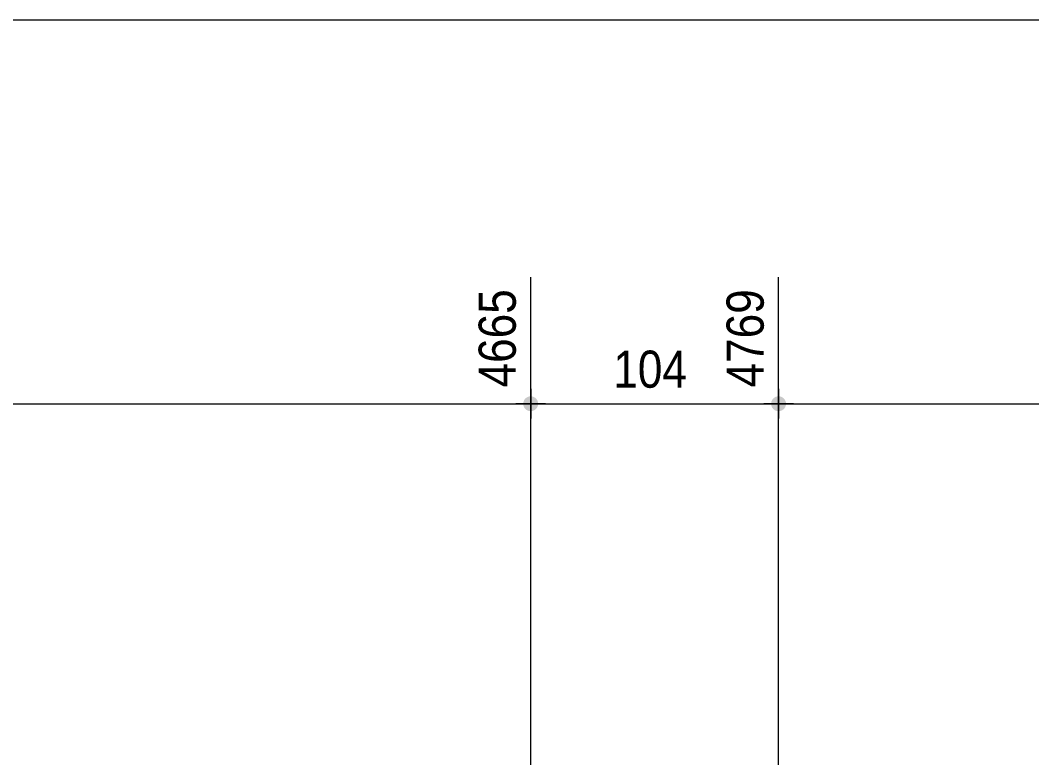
# Model space of a CAD drawing. Header units: millimetres. Extents: x 2 to 287, y 5 to 195.
# Drawn here: x 88.1 to 158.8, y 143.4 to 195 of the extents above; entities that cross this region are included whole.
import ezdxf

# ---------------------------------------------------------------- set-up
doc = ezdxf.new("R2010")
doc.units = ezdxf.units.MM
doc.layers.add('Cotation', color=7, linetype='Continuous', lineweight=0)
doc.layers.add('Feuille dessin', color=5, linetype='Continuous', lineweight=0)
doc.styles.add('ARIAL', font='ARIAL.TTF')

# ---------------------------------------------------------------- blocks, each defined once
blk = doc.blocks.new('*A6')
at = {"layer": 'Feuille dessin', "linetype": 'Continuous', "lineweight": 0}
blk.add_line((282, 195), (5, 195), dxfattribs=at)
blk = doc.blocks.new('*A15')
at = {"layer": 'Cotation'}
blk.add_hatch(color=256, dxfattribs=at).paths.add_polyline_path([(123.73, 167.653), (123.705, 167.655), (123.68, 167.658), (123.655, 167.662), (123.63, 167.668), (123.605, 167.675), (123.581, 167.683), (123.557, 167.692), (123.534, 167.702), (123.511, 167.714), (123.489, 167.726), (123.467, 167.74), (123.446, 167.755), (123.426, 167.77), (123.407, 167.787), (123.388, 167.805), (123.371, 167.823), (123.354, 167.842), (123.338, 167.863), (123.324, 167.883), (123.31, 167.905), (123.297, 167.927), (123.286, 167.95), (123.276, 167.973), (123.266, 167.997), (123.258, 168.021), (123.252, 168.046), (123.246, 168.071), (123.242, 168.096), (123.238, 168.121), (123.237, 168.147), (123.236, 168.172), (123.237, 168.198), (123.238, 168.223), (123.242, 168.249), (123.246, 168.274), (123.252, 168.299), (123.258, 168.323), (123.266, 168.347), (123.276, 168.371), (123.286, 168.395), (123.297, 168.417), (123.31, 168.44), (123.324, 168.461), (123.338, 168.482), (123.354, 168.502), (123.371, 168.521), (123.388, 168.54), (123.407, 168.558), (123.426, 168.574), (123.446, 168.59), (123.467, 168.605), (123.489, 168.618), (123.511, 168.631), (123.534, 168.642), (123.557, 168.653), (123.581, 168.662), (123.605, 168.67), (123.63, 168.677), (123.655, 168.682), (123.68, 168.687), (123.705, 168.69), (123.73, 168.692), (123.756, 168.692), (123.781, 168.692), (123.807, 168.69), (123.832, 168.687), (123.857, 168.682), (123.882, 168.677), (123.907, 168.67), (123.931, 168.662), (123.955, 168.653), (123.978, 168.642), (124.001, 168.631), (124.023, 168.618), (124.045, 168.605), (124.066, 168.59), (124.086, 168.574), (124.105, 168.558), (124.124, 168.54), (124.141, 168.521), (124.158, 168.502), (124.174, 168.482), (124.188, 168.461), (124.202, 168.44), (124.215, 168.417), (124.226, 168.395), (124.236, 168.371), (124.246, 168.347), (124.254, 168.323), (124.26, 168.299), (124.266, 168.274), (124.27, 168.249), (124.273, 168.223), (124.275, 168.198), (124.276, 168.172), (124.275, 168.147), (124.273, 168.121), (124.27, 168.096), (124.266, 168.071), (124.26, 168.046), (124.254, 168.021), (124.246, 167.997), (124.236, 167.973), (124.226, 167.95), (124.215, 167.927), (124.202, 167.905), (124.188, 167.883), (124.174, 167.863), (124.158, 167.842), (124.141, 167.823), (124.124, 167.805), (124.105, 167.787), (124.086, 167.77), (124.066, 167.755), (124.045, 167.74), (124.023, 167.726), (124.001, 167.714), (123.978, 167.702), (123.955, 167.692), (123.931, 167.683), (123.907, 167.675), (123.882, 167.668), (123.857, 167.662), (123.832, 167.658), (123.807, 167.655), (123.781, 167.653), (123.756, 167.652)], flags=17)
at = {"layer": 'Cotation', "linetype": 'Continuous', "lineweight": 0}
for p, q in [((123.756, 132.32), (123.756, 177.026)), ((123.756, 169.212), (123.756, 167.132)), ((44.68, 168.172), (123.756, 168.172)), ((124.796, 168.172), (122.716, 168.172)), ((123.756, 168.172), (124.796, 168.172))]:
    blk.add_line(p, q, dxfattribs=at)
at = {"layer": 'Cotation'}
blk.add_point((123.756, 168.172), dxfattribs=at)
at = {"layer": 'Cotation', "style": 'ARIAL', "width": 0.85}
blk.add_text('4665', height=2.6, rotation=90.00021, dxfattribs=at).set_placement((122.716, 169.312))
blk = doc.blocks.new('*A16')
at = {"layer": 'Cotation'}
for points in [[(123.73, 167.653), (123.705, 167.655), (123.68, 167.658), (123.655, 167.662), (123.63, 167.668), (123.605, 167.675), (123.581, 167.683), (123.557, 167.692), (123.534, 167.702), (123.511, 167.714), (123.489, 167.726), (123.467, 167.74), (123.446, 167.755), (123.426, 167.77), (123.407, 167.787), (123.388, 167.805), (123.371, 167.823), (123.354, 167.842), (123.338, 167.863), (123.324, 167.883), (123.31, 167.905), (123.297, 167.927), (123.286, 167.95), (123.276, 167.973), (123.266, 167.997), (123.258, 168.021), (123.252, 168.046), (123.246, 168.071), (123.242, 168.096), (123.238, 168.121), (123.237, 168.147), (123.236, 168.172), (123.237, 168.198), (123.238, 168.223), (123.242, 168.249), (123.246, 168.274), (123.252, 168.299), (123.258, 168.323), (123.266, 168.347), (123.276, 168.371), (123.286, 168.395), (123.297, 168.417), (123.31, 168.44), (123.324, 168.461), (123.338, 168.482), (123.354, 168.502), (123.371, 168.521), (123.388, 168.54), (123.407, 168.558), (123.426, 168.574), (123.446, 168.59), (123.467, 168.605), (123.489, 168.618), (123.511, 168.631), (123.534, 168.642), (123.557, 168.653), (123.581, 168.662), (123.605, 168.67), (123.63, 168.677), (123.655, 168.682), (123.68, 168.687), (123.705, 168.69), (123.73, 168.692), (123.756, 168.692), (123.781, 168.692), (123.807, 168.69), (123.832, 168.687), (123.857, 168.682), (123.882, 168.677), (123.907, 168.67), (123.931, 168.662), (123.955, 168.653), (123.978, 168.642), (124.001, 168.631), (124.023, 168.618), (124.045, 168.605), (124.066, 168.59), (124.086, 168.574), (124.105, 168.558), (124.124, 168.54), (124.141, 168.521), (124.158, 168.502), (124.174, 168.482), (124.188, 168.461), (124.202, 168.44), (124.215, 168.417), (124.226, 168.395), (124.236, 168.371), (124.246, 168.347), (124.254, 168.323), (124.26, 168.299), (124.266, 168.274), (124.27, 168.249), (124.273, 168.223), (124.275, 168.198), (124.276, 168.172), (124.275, 168.147), (124.273, 168.121), (124.27, 168.096), (124.266, 168.071), (124.26, 168.046), (124.254, 168.021), (124.246, 167.997), (124.236, 167.973), (124.226, 167.95), (124.215, 167.927), (124.202, 167.905), (124.188, 167.883), (124.174, 167.863), (124.158, 167.842), (124.141, 167.823), (124.124, 167.805), (124.105, 167.787), (124.086, 167.77), (124.066, 167.755), (124.045, 167.74), (124.023, 167.726), (124.001, 167.714), (123.978, 167.702), (123.955, 167.692), (123.931, 167.683), (123.907, 167.675), (123.882, 167.668), (123.857, 167.662), (123.832, 167.658), (123.807, 167.655), (123.781, 167.653), (123.756, 167.652)], [(141.064, 167.653), (141.038, 167.655), (141.013, 167.658), (140.988, 167.662), (140.963, 167.668), (140.938, 167.675), (140.914, 167.683), (140.89, 167.692), (140.867, 167.702), (140.844, 167.714), (140.822, 167.726), (140.8, 167.74), (140.78, 167.755), (140.759, 167.77), (140.74, 167.787), (140.722, 167.805), (140.704, 167.823), (140.687, 167.842), (140.672, 167.863), (140.657, 167.883), (140.643, 167.905), (140.631, 167.927), (140.619, 167.95), (140.609, 167.973), (140.6, 167.997), (140.592, 168.021), (140.585, 168.046), (140.579, 168.071), (140.575, 168.096), (140.572, 168.121), (140.57, 168.147), (140.569, 168.172), (140.57, 168.198), (140.572, 168.223), (140.575, 168.249), (140.579, 168.274), (140.585, 168.299), (140.592, 168.323), (140.6, 168.347), (140.609, 168.371), (140.619, 168.395), (140.631, 168.417), (140.643, 168.44), (140.657, 168.461), (140.672, 168.482), (140.687, 168.502), (140.704, 168.521), (140.722, 168.54), (140.74, 168.558), (140.759, 168.574), (140.78, 168.59), (140.8, 168.605), (140.822, 168.618), (140.844, 168.631), (140.867, 168.642), (140.89, 168.653), (140.914, 168.662), (140.938, 168.67), (140.963, 168.677), (140.988, 168.682), (141.013, 168.687), (141.038, 168.69), (141.064, 168.692), (141.089, 168.692), (141.115, 168.692), (141.14, 168.69), (141.166, 168.687), (141.191, 168.682), (141.216, 168.677), (141.24, 168.67), (141.264, 168.662), (141.288, 168.653), (141.312, 168.642), (141.334, 168.631), (141.357, 168.618), (141.378, 168.605), (141.399, 168.59), (141.419, 168.574), (141.439, 168.558), (141.457, 168.54), (141.475, 168.521), (141.491, 168.502), (141.507, 168.482), (141.522, 168.461), (141.535, 168.44), (141.548, 168.417), (141.559, 168.395), (141.57, 168.371), (141.579, 168.347), (141.587, 168.323), (141.594, 168.299), (141.599, 168.274), (141.604, 168.249), (141.607, 168.223), (141.609, 168.198), (141.609, 168.172), (141.609, 168.147), (141.607, 168.121), (141.604, 168.096), (141.599, 168.071), (141.594, 168.046), (141.587, 168.021), (141.579, 167.997), (141.57, 167.973), (141.559, 167.95), (141.548, 167.927), (141.535, 167.905), (141.522, 167.883), (141.507, 167.863), (141.491, 167.842), (141.475, 167.823), (141.457, 167.805), (141.439, 167.787), (141.419, 167.77), (141.399, 167.755), (141.378, 167.74), (141.357, 167.726), (141.334, 167.714), (141.312, 167.702), (141.288, 167.692), (141.264, 167.683), (141.24, 167.675), (141.216, 167.668), (141.191, 167.662), (141.166, 167.658), (141.14, 167.655), (141.115, 167.653), (141.089, 167.652)]]:
    blk.add_hatch(color=256, dxfattribs=at).paths.add_polyline_path(points, flags=17)
at = {"layer": 'Cotation', "linetype": 'Continuous', "lineweight": 0}
for p, q in [((123.756, 132.32), (123.756, 177.026)), ((141.089, 132.32), (141.089, 177.026)), ((123.756, 169.212), (123.756, 167.132)), ((141.089, 169.212), (141.089, 167.132)), ((124.796, 168.172), (122.716, 168.172)), ((123.756, 168.172), (122.716, 168.172)), ((123.756, 168.172), (141.089, 168.172)), ((142.129, 168.172), (140.049, 168.172)), ((141.089, 168.172), (142.129, 168.172))]:
    blk.add_line(p, q, dxfattribs=at)
at = {"layer": 'Cotation'}
for p in [(123.756, 168.172), (141.089, 168.172)]:
    blk.add_point(p, dxfattribs=at)
at = {"layer": 'Cotation', "style": 'ARIAL', "width": 0.85}
blk.add_text('4769', height=2.6, rotation=90.00021, dxfattribs=at).set_placement((140.049, 169.312))
blk.add_text('104', height=2.6, dxfattribs=at).set_placement((129.53, 169.292))
blk = doc.blocks.new('*A17')
at = {"layer": 'Cotation'}
blk.add_hatch(color=256, dxfattribs=at).paths.add_polyline_path([(141.064, 167.653), (141.038, 167.655), (141.013, 167.658), (140.988, 167.662), (140.963, 167.668), (140.938, 167.675), (140.914, 167.683), (140.89, 167.692), (140.867, 167.702), (140.844, 167.714), (140.822, 167.726), (140.8, 167.74), (140.78, 167.755), (140.759, 167.77), (140.74, 167.787), (140.722, 167.805), (140.704, 167.823), (140.687, 167.842), (140.672, 167.863), (140.657, 167.883), (140.643, 167.905), (140.631, 167.927), (140.619, 167.95), (140.609, 167.973), (140.6, 167.997), (140.592, 168.021), (140.585, 168.046), (140.579, 168.071), (140.575, 168.096), (140.572, 168.121), (140.57, 168.147), (140.569, 168.172), (140.57, 168.198), (140.572, 168.223), (140.575, 168.249), (140.579, 168.274), (140.585, 168.299), (140.592, 168.323), (140.6, 168.347), (140.609, 168.371), (140.619, 168.395), (140.631, 168.417), (140.643, 168.44), (140.657, 168.461), (140.672, 168.482), (140.687, 168.502), (140.704, 168.521), (140.722, 168.54), (140.74, 168.558), (140.759, 168.574), (140.78, 168.59), (140.8, 168.605), (140.822, 168.618), (140.844, 168.631), (140.867, 168.642), (140.89, 168.653), (140.914, 168.662), (140.938, 168.67), (140.963, 168.677), (140.988, 168.682), (141.013, 168.687), (141.038, 168.69), (141.064, 168.692), (141.089, 168.692), (141.115, 168.692), (141.14, 168.69), (141.166, 168.687), (141.191, 168.682), (141.216, 168.677), (141.24, 168.67), (141.264, 168.662), (141.288, 168.653), (141.312, 168.642), (141.334, 168.631), (141.357, 168.618), (141.378, 168.605), (141.399, 168.59), (141.419, 168.574), (141.439, 168.558), (141.457, 168.54), (141.475, 168.521), (141.491, 168.502), (141.507, 168.482), (141.522, 168.461), (141.535, 168.44), (141.548, 168.417), (141.559, 168.395), (141.57, 168.371), (141.579, 168.347), (141.587, 168.323), (141.594, 168.299), (141.599, 168.274), (141.604, 168.249), (141.607, 168.223), (141.609, 168.198), (141.609, 168.172), (141.609, 168.147), (141.607, 168.121), (141.604, 168.096), (141.599, 168.071), (141.594, 168.046), (141.587, 168.021), (141.579, 167.997), (141.57, 167.973), (141.559, 167.95), (141.548, 167.927), (141.535, 167.905), (141.522, 167.883), (141.507, 167.863), (141.491, 167.842), (141.475, 167.823), (141.457, 167.805), (141.439, 167.787), (141.419, 167.77), (141.399, 167.755), (141.378, 167.74), (141.357, 167.726), (141.334, 167.714), (141.312, 167.702), (141.288, 167.692), (141.264, 167.683), (141.24, 167.675), (141.216, 167.668), (141.191, 167.662), (141.166, 167.658), (141.14, 167.655), (141.115, 167.653), (141.089, 167.652)], flags=17)
at = {"layer": 'Cotation', "linetype": 'Continuous', "lineweight": 0}
for p, q in [((141.089, 132.32), (141.089, 177.026)), ((141.089, 169.212), (141.089, 167.132)), ((142.129, 168.172), (140.049, 168.172)), ((141.089, 168.172), (140.049, 168.172)), ((141.089, 168.172), (231.832, 168.172))]:
    blk.add_line(p, q, dxfattribs=at)
at = {"layer": 'Cotation'}
blk.add_point((141.089, 168.172), dxfattribs=at)

msp = doc.modelspace()

# ---------------------------------------------------------------- block references
at = {"lineweight": 0}
for name in ['*A6', '*A15', '*A16', '*A17']:
    msp.add_blockref(name, (0, 0), dxfattribs=at)

doc.saveas('drawing.dxf')
